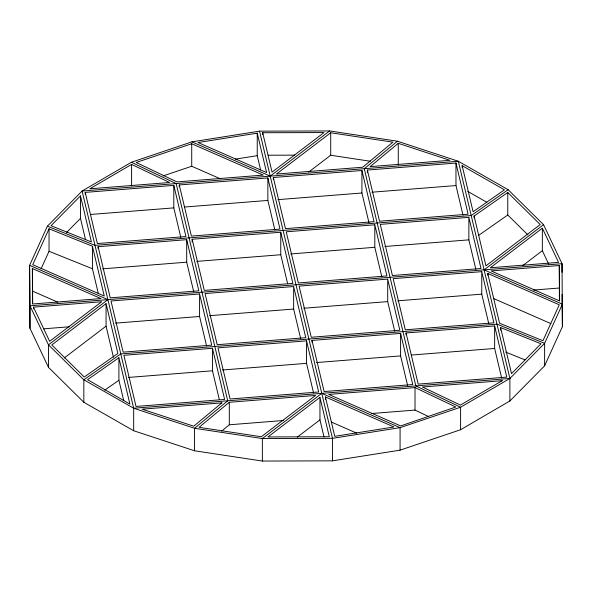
<?xml version="1.0" encoding="UTF-8"?>
<svg xmlns="http://www.w3.org/2000/svg" width="592" height="592" viewBox="0 0 592 592"><rect width="100%" height="100%" fill="white"/><g stroke="black" fill="none" stroke-linecap="round" stroke-linejoin="round"><path stroke-width="0.89" d="M47.382 226.181L29.6 265.327L29.97 328.301L48.47 367.336L83.842 402.279L133.674 430.739L194.561 450.786L262.367 461.057L332.46 460.842L400.074 450.157L460.591 429.74L509.89 400.969L544.618 365.819L562.4 326.673L562.03 263.699L543.53 224.664L508.158 189.721L458.326 161.261L397.439 141.214L329.633 130.943L259.54 131.158L191.926 141.843L131.409 162.26L82.11 191.031L47.382 226.181L95.001 245.332L471.217 215.562L508.158 189.721M49.047 228.793L32.73 264.705L104.259 296.044L92.433 246.242L49.047 228.793L49.047 251.297L41.077 268.835M80.482 195.893L51.023 225.707L91.412 241.95L80.482 195.893L80.482 218.389L85.529 239.649M66.393 232.656L80.482 218.389M48.47 367.336L48.47 344.833L107.892 299.633L29.6 265.327L29.97 305.798L48.47 344.833L83.842 379.775L133.674 408.236L194.561 428.29L262.367 438.554L332.46 438.339L400.074 427.661L460.591 407.237L509.89 378.466L544.618 343.316L562.4 304.17L484.108 269.863L543.53 224.664M397.439 141.214L364.272 168.705L415.836 385.91L460.591 407.237L460.591 429.74M398.261 143.316L370.126 166.633L449.913 160.321L398.261 143.316L398.261 164.916M229.296 402.279L199.082 427.328L261.287 436.748L315.566 395.449L229.296 402.279L229.296 424.782L221.571 431.191M329.633 130.943L270.218 176.142L191.926 141.843M106.064 303.659L51.785 344.951L84.234 377L117.889 353.461L106.064 303.659L106.064 326.155L113.449 357.287M330.713 132.756L276.434 174.048L362.704 167.218L392.918 142.169L330.713 132.756L330.713 155.252L308.713 171.998M64.254 357.968L106.064 326.155M319.954 397.373L267.939 436.948L329.307 436.755L319.954 397.373L319.954 419.876L323.994 436.881M542.346 228.194L490.324 267.769L558.537 262.367L542.346 228.194L542.346 250.697L548.666 264.032M297.243 437.155L319.954 419.876M522.566 265.749L542.346 250.697M118.903 357.746L87.572 379.664L129.907 404.107L118.903 357.746L118.903 380.249L123.772 400.754M104.732 390.165L118.903 380.249M474.111 216.036L507.766 192.496L540.215 224.546L485.936 265.845L474.111 216.036L474.111 217.834M478.602 235.401L507.766 215L507.766 192.496M131.594 164.413L89.777 188.818L169.564 182.506L131.594 164.413L131.594 186.014M191.727 143.752L136.212 162.482L176.986 181.914L263.255 175.091L191.727 143.752L191.727 166.256L220.335 178.791M163.103 175.913L191.727 166.256M257.239 133.17L198.046 142.524L266.585 172.553L257.239 133.17L257.239 155.674L260.635 169.993M235.379 159.13L257.239 155.674M85.211 192.393L173.804 185.377L185.947 236.526L97.354 243.541L85.211 192.393L85.211 194.191M179.265 184.948L267.865 177.94L280.001 229.089L191.408 236.097L179.265 184.948L179.265 186.746M273.326 177.504L361.919 170.496L374.063 221.645L285.462 228.653L273.326 177.504L273.326 179.302M367.38 170.059L455.973 163.052L468.117 214.2L379.524 221.216L367.38 170.059L367.38 172.76M90.694 214.459L173.804 207.881L180.834 237.496M184.748 207.015L267.865 200.436L274.895 230.051M277.892 199.645L361.919 192.999L368.949 222.607M371.946 192.2L455.973 185.555L463.003 215.17M98.102 246.694L186.695 239.679L198.838 290.835L110.245 297.843L98.102 246.694L98.102 248.492M192.156 239.249L280.756 232.242L292.892 283.39L204.299 290.398L192.156 239.249L192.156 241.95M374.81 224.797L286.217 231.805L298.353 282.954L386.953 275.946L374.81 224.797L374.81 247.301L381.84 276.908M468.864 217.353L380.271 224.368L392.415 275.517L481.007 268.502L468.864 217.353L468.864 239.856L475.894 269.471M102.668 268.835L186.695 262.182L193.725 291.797M196.729 261.39L280.756 254.738L287.571 283.457M290.783 253.946L374.81 247.301M384.837 246.501L468.864 239.856M33.463 307.13L101.676 301.735L49.654 341.303L33.463 307.13L33.463 308.928M199.585 293.987L110.993 300.995L123.136 352.144L211.729 345.136L199.585 293.987L199.585 316.483L206.615 346.098M293.647 286.543L205.047 293.551L217.19 344.699L305.783 337.692L293.647 286.543L293.647 309.046L300.677 338.654M387.701 279.098L299.108 286.106L311.244 337.262L399.844 330.247L387.701 279.098L387.701 301.602L394.731 331.217M481.755 271.654L393.162 278.669L405.305 329.818L493.898 322.803L481.755 271.654L481.755 294.157L488.785 323.772M559.292 265.519L491.079 270.921L559.618 300.951L559.292 265.519L559.403 300.743M43.601 328.826L69.412 326.784M115.558 323.136L199.585 316.483M209.62 315.691L293.647 309.046M303.674 308.247L387.701 301.602M397.728 300.81L481.755 294.157M533.481 290.065L559.292 288.023M212.476 348.288L123.883 355.296L136.027 406.445L224.62 399.437L212.476 348.288L212.476 370.784L219.299 399.504M306.538 340.844L217.937 347.852L230.081 399.001L318.674 391.993L306.538 340.844L306.538 363.347L313.568 392.955M311.999 340.415L400.592 333.4L412.735 384.548L324.135 391.564L311.999 340.415L311.999 342.213M406.053 332.97L494.646 325.955L506.789 377.111L418.196 384.119L406.053 332.97L406.053 334.769M128.449 377.437L212.476 370.784M222.511 369.993L306.538 363.347M316.565 362.548L400.592 355.903L407.622 385.518M411.529 355.037L494.646 348.459L501.676 378.073M509.89 378.466L458.326 161.261L82.11 191.031L133.674 408.236L509.89 378.466L509.89 400.969M415.014 387.582L328.745 394.405L400.658 425.914L455.788 407.015L415.014 387.582L415.014 410.086L428.327 416.428M229.296 424.782L283.442 420.498M371.88 413.497L415.014 410.086M262.693 132.741L324.061 132.556L272.046 172.124L262.693 132.741L262.693 134.539M268.191 155.222L294.749 155.141M330.713 155.252L370.385 161.261M500.588 327.546L540.977 343.789L511.518 373.611L500.588 327.546L500.588 330.247M505.635 352.077L524.986 359.862M49.047 251.297L92.433 268.738L98.346 293.647M487.741 273.452L559.27 304.791L542.953 340.703L499.567 323.262L487.741 273.452L487.741 275.25M493.632 298.538L550.856 323.609M32.382 268.546L100.921 298.583L32.708 303.977L32.382 268.546L32.501 303.77M325.415 396.943L393.954 426.973L334.761 436.326L325.415 396.943L325.415 399.644M32.382 291.049L57.772 302.172M331.335 422.037L356.724 433.159M131.409 162.26L176.164 183.587L227.728 400.799L194.561 428.29L194.561 450.786M462.16 165.686L504.428 189.832L473.097 211.751L462.16 165.686L462.16 167.484M467.747 191.379L486.883 202.309M507.766 215L527.886 234.869M259.54 131.158L332.46 438.339L332.46 460.842M562.104 294.476L562.4 326.673M562.037 272.327L562.03 263.699L29.97 305.798L29.97 328.301M544.618 365.819L544.618 343.316L496.999 324.164L120.783 353.935L83.842 379.775L83.842 402.279M494.646 325.955L494.646 348.459M455.973 163.052L455.973 185.555M400.592 333.4L400.592 355.903M400.074 450.157L400.074 427.661L321.782 393.354L262.367 438.554L262.367 461.057M361.919 170.496L361.919 192.999M280.756 232.242L280.756 254.738M267.865 177.94L267.865 200.436M186.695 239.679L186.695 262.182M173.804 185.377L173.804 207.881M133.674 408.236L133.674 430.739M92.433 246.242L92.433 268.738M221.874 402.863L193.739 426.188L142.087 409.176L221.874 402.863M502.223 380.678L460.406 405.083L422.436 386.998L502.223 380.678"/></g></svg>
